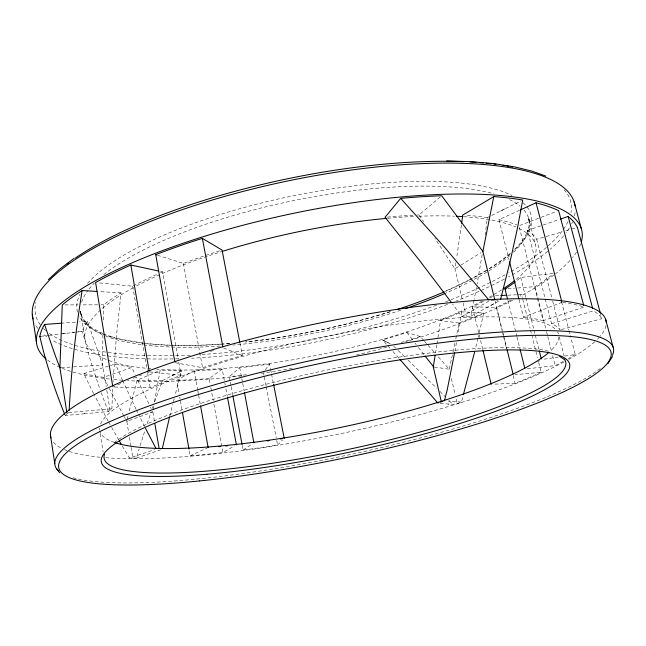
<?xml version="1.0" encoding="UTF-8"?>
<svg xmlns="http://www.w3.org/2000/svg" width="646" height="646" viewBox="0 0 646 646"><rect width="100%" height="100%" fill="white"/><g stroke="black" fill="none" stroke-linecap="round" stroke-linejoin="round"><path stroke-width="0.48" stroke-dasharray="3.23 2.42" d="M102.867 335.008L102.649 364.982L106.178 386.542M103.207 319.931L103.699 304.807A233.271 63.251 -11.8 0 1 121.093 292.864L116.328 336.792L113.026 382.012M84.23 413.763L108.334 411.55L111.879 408.813L112.743 387.39M489.571 216.515L487.423 217.581L485.114 234.958M461.422 224.889L456.56 258.473M479.267 332.69L483.692 312.987L461.656 311.856A233.214 63.219 -11.8 0 1 440.467 320.61L437.883 337.995M436.995 343.785L437.439 340.886M455.89 262.769L454.945 268.825L462.762 301.407M436.841 344.746L435.63 352.45M461.656 311.856L457.949 334.232M482.15 254.572L477.136 283.788M153.691 406.681L152.836 411.962L154.434 421.216M154.555 401.416L160.151 370.295A233.158 63.195 -11.8 0 0 181.744 370.828L175.155 394.876M456.472 342.59L454.945 350.94M476.465 287.422L474.204 299.34M474.027 300.261L470.853 316.152L461.761 316.621L452.507 303.959M483.692 312.987A275.39 75.178 -11.8 0 1 459.048 323L455.487 340.385M454.873 343.276L453.024 351.941M452.394 354.824L449.204 369.221L449.697 371.345M128.013 416.129L126.794 421.345L128.691 432.763M477.951 338.294L475.254 349.47M478.169 337.357L478.613 335.492M129.257 410.945L137.081 380.252L160.151 370.295M169.785 416.032L172.635 404.598M173.386 401.675L174.646 396.814M440.209 403.209C446.943 403.516 462.407 407.691 462.827 396.579M132.478 458.071L136.403 458.095L139.132 448.978M140.142 445.683L145.051 430.139M147.183 423.655L151.261 411.583M152.359 408.377L153.199 405.987M154.596 401.998L162.332 380.664L174.355 374.559M265.296 369.851L269.543 364.021L270.448 368.6M242.234 445.417L243.114 450.068A280.299 55.572 -11.8 0 0 277.635 444.973L282.544 440.039M514.531 249.348L518.092 245.876L524.067 238.269L528.008 230.775L527.596 231.857L529.316 224.606L528.694 217.654L529.357 222.071L528.727 218.631L535.477 244.794M65.642 415.103L65.189 415.499L86.927 413.513M269.543 364.021A233.125 63.179 -11.8 0 1 239.698 367.655L229.257 376.691L229.936 380.308M66.215 414.595L67.539 413.488M440.241 197.022L419.036 214.9L423.598 221.578M67.782 413.287L68.541 412.673M68.662 412.568L111.879 408.813M510.235 253.418L501.385 260.491L487.052 269.923M224.307 380.413L222.208 369.205L209.151 378.54L209.998 383.102M243.114 450.068L251.972 444.141M458.337 266.717L454.945 268.825L434.92 238.358M460.897 265.126L481.084 252.626M486.236 270.416L470.53 279.25M461.761 316.621L488.594 301.286M189.326 450.989L190.174 455.769A280.299 55.572 -11.8 0 0 222.854 452.571L234.676 445.861M222.208 369.205A233.053 63.163 -11.8 0 1 194.147 370.651L176.746 380.373L179.233 394.335M470.853 316.152L500.335 300.309M469.699 279.694L444.787 291.451M490.903 305.372L494.65 303.362M171.925 375.794L181.744 370.828L179.265 372.08M500.44 211.105L520.951 200.914M491.727 215.441L504.841 208.916M190.174 455.769L206.995 448.074M519.578 210.281L498.938 219.68L509.113 260.112M519.013 299.469L523.47 317.17L561.955 302.344M538.562 218.3L518.908 225.793L543.149 320.691L584.137 307.052A280.316 55.58 -11.8 0 0 561.955 302.368M541.049 217.355L556.109 211.613M128.393 420.772L126.794 421.345L125.671 419.311M129.192 420.481L152.836 411.962L151.826 409.903M93.589 393.559L83.746 373.59A275.382 75.178 -11.8 0 0 103.602 377.304L109.715 375.173M112.347 374.252L131.905 367.437L135.087 374.47M540.734 225.858L527.604 230.388L551.579 323.678A237.51 46.754 -11.8 0 1 559.743 329.46M543.262 224.994L559.153 219.519M136.403 458.095L160.547 449.802M122.377 446.136L129.466 458.03L154.636 449.697M551.579 323.678L593.294 310.896A280.316 55.58 -11.8 0 1 601.806 318.712M390.523 311.558C343.422 326.327 294.883 336.542 245.811 341.912M83.746 373.59L108.423 366.129M110.426 365.523L115.456 364.005A233.053 63.163 -11.8 0 0 131.921 367.437M543.577 237.252L536.664 239.262A233.214 63.219 -11.8 0 0 527.62 230.38M546.104 236.517L562.004 231.898M565.848 230.775L569.691 229.661M572.259 228.918L574.827 228.167M561.366 329.533L601.822 318.688L600.271 312.882M558.41 357.012L541.461 359.556M564.749 356.059L575.271 354.476L570.37 335.613M553.089 273.339L520.692 277.505A233.174 63.211 -11.8 0 1 516.243 281.115M71.779 332.658L74.435 332.343M78.408 331.874L82.381 331.406A233.158 63.219 -11.8 0 1 87.388 321.232L79.418 321.837M61.168 333.909L74.67 332.319M75.63 332.197L82.381 331.406L90.408 360.484L100.154 389.869M40.811 336.308L48.587 335.395M49.193 335.322L60.199 334.022M62.492 333.756L67.798 333.126M527.37 368.793L555.205 365.62A280.316 55.58 -11.8 0 0 563.239 361.429M538.699 362.446L541.187 372.298L515.032 374.656M229.823 343.438L221.869 344.06M507.869 288.786L514.458 288.269M517.753 288.011L535.025 286.638A275.131 75.097 -11.8 0 0 553.065 274.049M75.421 322.136L62.056 323.145M61.265 367.671L70.729 367.057M73.418 366.88L102.649 364.982L87.388 321.232M220.892 344.116C195.157 345.828 169.22 346.183 143.573 343.115M490.871 300.705L498.001 300.398M507.764 295.19L516.412 294.786M518.132 294.705L521.556 294.544L522.283 297.418M495.547 295.755L499.051 295.593M541.195 372.29A280.316 55.58 -11.8 0 1 515.096 383.256L494.206 384.168M101.156 304.815L103.699 304.807M97.756 304.823L81.469 304.872M64.907 304.912L78.004 304.88M132.042 458.062L130.968 458.054M129.894 458.038L129.466 458.03M482.691 349.171L472.476 306.907L496.362 307.302L502.152 330.792M178.732 362.083L181.09 375.245A237.518 46.77 -11.8 0 0 150.195 387.745L112.832 387.035M121.093 292.864L99.419 291.588M461.268 402.087L448.001 400.98M156.485 274.534A233.182 63.227 -11.8 0 0 132.688 286.226L97.974 282.762M181.09 375.245L149.315 371.87M448.13 404.081L448.841 404.162M459.048 323L440.467 320.61M142.629 342.994L122.005 339.562L110.208 336.356L111.136 336.703L103.731 333.869M434.29 367.041L449.204 369.221L438.368 356.867M487.423 217.581L485.953 217.363A233.263 63.227 -11.8 0 0 465.839 215.288M239.949 343.034L242.347 355.51A237.566 46.778 -11.8 0 0 202.569 367.711L175.001 362.681M160.644 271.441L162.558 271.853L178.223 359.273M423.913 340.595L420.304 336.558L406.867 332.512A233.109 63.187 -11.8 0 1 382.602 339.901M219.535 250.882A233.271 63.251 -11.8 0 0 183.399 263.406L157.527 255.259M102.803 333.514L92.491 328.2L85.95 322.895L86.758 323.719L82.357 317.743L80.225 311.097L81.348 315.418L80.588 312.002A228.934 67.006 -11.8 0 0 102.238 334.628M242.347 355.51L223.637 347.984M390.499 343.971L382.594 339.909L387.196 345.069M388.359 342.881L385.42 341.371M384.483 340.886L382.594 339.909M393.729 346.191L395.618 348.024M398.146 350.463L405.728 357.811M408.256 360.266L436.68 388.189M439.837 391.331L444.884 396.378M449.293 400.811L453.08 404.622M424.519 341.266L427.531 344.641M428.128 345.319L434.75 352.781M387.77 345.715L390.652 348.945M392.954 351.529L399.276 358.667M406.867 332.512L413.472 341.023M415.12 343.155L416.226 344.584M418.422 347.443L424.479 355.324M118.88 440.136L111.508 427.176M108.601 421.943L110.054 424.559M124.185 416.597L125.3 418.632M108.124 421.063L94.502 395.36M123.814 415.919L109.263 388.448M107.842 385.67L103.602 377.304M144.631 426.626L138.519 414.344M150.486 407.15L151.156 408.522M135.935 409.047L123.015 381.31M136.363 409.927L137.646 412.584M148.814 403.702L136.371 377.272M122.611 380.405L115.456 364.005M108.334 411.55L100.461 390.717M561.535 301.682L569.037 330.494M569.255 331.341L569.917 333.901M536.664 239.262L551.934 298.347M552.669 301.197L560.082 329.88M559.242 336.954L564.128 355.881M535.025 286.638L546.298 330.744M546.508 331.576L547.558 335.702M547.776 336.526L552.225 353.943M552.645 355.607L555.205 365.62M520.692 277.505L525.602 296.918M525.82 297.766L533.588 328.467M534.024 330.187L534.896 333.619M535.332 335.339L538.829 349.147M522.767 299.332L530.067 328.257M530.56 330.203L531.295 333.11M531.787 335.056L537.456 357.529M507.909 300.527L515.766 332.052M516.178 333.716L516.808 336.227M517.01 337.067L519.941 348.808M494.998 300.697L502.241 330.074M502.645 331.713L503.46 334.999M503.662 335.823L506.916 349.026M502.846 333.627L503.315 335.516M503.783 337.406L506.585 348.792M513.19 375.56L515.088 383.264M463.117 302.901L466.347 316.37M451.352 378.419L455.18 394.779M456.181 399.066L457.19 403.362M270.626 369.52L271.352 373.194M271.538 374.107L273.169 382.392M263.592 373.34L263.948 375.124M264.295 376.917L266.055 385.88M266.233 386.784L276.197 437.625M276.738 440.378L277.635 444.973M239.698 367.655L241.467 376.917M241.83 378.774L242.363 381.568M242.718 383.425L244.14 390.878M230.283 382.117L230.961 385.743M231.139 386.655L232.681 394.835M224.84 383.215L225.188 385.097M225.89 388.852L227.303 396.369M210.838 387.673L213.212 400.52M213.899 404.202L222.83 452.58M183.391 263.415L202.569 367.711M194.147 370.651L197.603 389.651M197.781 390.604L198.475 394.423M198.645 395.384L200.22 404M179.733 397.137L180.064 399.01M180.395 400.875L182.237 411.195M132.688 286.226L147.49 372.064M147.651 372.984L150.195 387.745M129.458 437.35L130.993 446.539M131.114 447.307L132.915 458.071M106.8 390.313L110.046 410.194M80.588 312.002L84.884 338.698M100.162 433.692L103.118 452.038M519.158 228.49A230.178 62.371 -11.8 0 1 515.871 279.629M501.587 289.876A230.178 62.371 -11.8 0 1 488.231 297.822M482.199 301.06A230.178 62.371 -11.8 0 1 156.72 369.189M150.881 368.729A230.178 62.371 -11.8 0 1 108.044 360.153M106.324 359.483A230.178 62.371 -11.8 0 1 134.748 286.913M136.589 285.928A230.178 62.371 -11.8 0 1 221.061 251.779M387.729 218.267A230.178 62.371 -11.8 0 1 414.805 216.41M418.818 216.24A230.178 62.371 -11.8 0 1 454.3 216.176M463.876 216.693A230.178 62.371 -11.8 0 1 515.783 226.948M580.689 243.825A278.418 76.042 -11.8 0 1 578.38 248.944M576.523 252.085A278.418 76.042 -11.8 0 1 572.461 257.633M569.958 260.532A278.418 76.042 -11.8 0 1 555.487 273.783M553.905 275.01A278.418 76.042 -11.8 0 1 520.337 296.239M512.577 300.301A278.418 76.042 -11.8 0 1 405.656 341.702M386.784 347.136A278.418 76.042 -11.8 0 1 355.566 355.219M292.25 368.39A278.418 76.042 -11.8 0 1 261.388 373.283M241.919 375.843A278.418 76.042 -11.8 0 1 127.504 380.583M122.651 380.26A278.418 76.042 -11.8 0 1 113.09 379.42M109.376 379.024A278.418 76.042 -11.8 0 1 47.699 360.25M558.863 336.994A234.45 46.132 -11.8 0 1 550.327 351.093M114.479 442.486A234.45 46.132 -11.8 0 1 99.702 430.785M99.541 429.824A234.45 46.132 -11.8 0 1 99.5 428.201M100.558 423.978A234.45 46.132 -11.8 0 1 321.87 337.107A234.45 46.132 -11.8 0 1 555.907 329.718M557.53 331.858A234.45 46.132 -11.8 0 1 558.507 334.111M605.996 325.6A283.667 56.283 -11.8 0 1 600.182 336.227M599.593 336.905A283.667 56.283 -11.8 0 1 596.969 339.659M594.74 341.742A283.667 56.283 -11.8 0 1 568.432 359.58M564.12 361.921A283.667 56.283 -11.8 0 1 105.04 457.675M100.17 457.255A283.667 56.283 -11.8 0 1 64.447 449.624M60.409 447.678A283.667 56.283 -11.8 0 1 52.52 441.024M112.897 387.067A280.299 55.572 -11.8 0 1 114.931 386.138M117.693 384.887A280.299 55.572 -11.8 0 1 122.675 382.69M133.173 378.273A280.299 55.572 -11.8 0 1 136.306 377.006M139.488 375.73A280.299 55.572 -11.8 0 1 141.91 374.777M147.692 372.548A280.299 55.572 -11.8 0 1 149.371 371.91M210.499 351.448A280.299 55.572 -11.8 0 1 213.6 350.528M521.572 294.536A275.131 75.097 -11.8 0 1 520.095 295.351M510.946 300.188A275.131 75.097 -11.8 0 1 496.37 307.294M246.368 374.712A275.131 75.097 -11.8 0 1 229.378 376.658M209.296 378.499A275.131 75.097 -11.8 0 1 176.891 380.332M162.332 380.664A275.382 75.178 -11.8 0 1 137.081 380.252M575.271 354.476A280.316 55.58 -11.8 0 1 568.27 358.643M523.47 317.17A237.462 46.746 -11.8 0 1 543.149 320.691M539.628 360.734A237.51 46.754 -11.8 0 1 537.722 361.921M498.938 219.697A233.174 63.211 -11.8 0 1 516.792 224.937M420.304 336.558A275.39 75.178 -11.8 0 1 401.263 342.42M492.559 296.538A233.109 63.187 -11.8 0 1 490.039 297.943M483.515 301.424A233.109 63.187 -11.8 0 1 472.476 306.907M387.261 217.104A233.109 63.187 -11.8 0 1 412.899 215.239M417.009 215.037A233.109 63.187 -11.8 0 1 419.044 214.948M160.515 272.749A233.182 63.227 -11.8 0 1 162.566 271.853M524.043 210.079A228.934 67.006 -11.8 0 1 513.602 252.182M509.823 255.622A228.934 67.006 -11.8 0 1 446.063 292.961M400.795 310.225A228.934 67.006 -11.8 0 1 232.915 345.101M220.149 346.078A228.934 67.006 -11.8 0 1 105.734 336.106M81.574 302.263A228.934 67.006 -11.8 0 1 87.727 290.724M88.978 289.085A228.934 67.006 -11.8 0 1 94.429 282.98M103.796 274.598A228.934 67.006 -11.8 0 1 292.557 200.809A228.934 67.006 -11.8 0 1 493.867 193.816M509.597 199.646A228.934 67.006 -11.8 0 1 520.046 206.179M575.101 212.76A276.884 81.679 -11.8 0 1 574.383 216.507M572.509 221.933A276.884 81.679 -11.8 0 1 571.67 223.75M569.368 227.925A276.884 81.679 -11.8 0 1 565.92 232.956M563.675 235.79A276.884 81.679 -11.8 0 1 550.061 249.34M547.727 251.278A276.884 81.679 -11.8 0 1 508.62 276.811M504.356 279.088A276.884 81.679 -11.8 0 1 455.89 301.149M447.589 304.379A276.884 81.679 -11.8 0 1 191.579 358.223M178.716 358.756A276.884 81.679 -11.8 0 1 51.93 340.071M46.803 336.816A276.884 81.679 -11.8 0 1 43.064 333.909M37.743 328.329A276.884 81.679 -11.8 0 1 34.706 323.452M523.09 202.787A231.954 68.484 -11.8 0 1 513.279 251.278M510.348 253.846A231.954 68.484 -11.8 0 1 445.264 291.443M389.966 311.84A231.954 68.484 -11.8 0 1 245.423 342.065M229.621 343.575A231.954 68.484 -11.8 0 1 79.183 316.33M77.512 312.147A231.954 68.484 -11.8 0 1 80.015 294.293M87.533 283.392A231.954 68.484 -11.8 0 1 291.669 196.109A231.954 68.484 -11.8 0 1 512.012 195.528M564.087 189.762A273.484 81.291 -11.8 0 1 570.991 212.607M567.995 221.586A273.484 81.291 -11.8 0 1 508.717 272.83M505.172 274.776A273.484 81.291 -11.8 0 1 444.779 302.094M436.559 305.17A273.484 81.291 -11.8 0 1 199.016 354.686M190.255 355.147A273.484 81.291 -11.8 0 1 48.466 332.795M45.567 330.445A273.484 81.291 -11.8 0 1 43.427 328.426M40.359 324.873A273.484 81.291 -11.8 0 1 35.926 302.409M114.084 442.752A235.766 41.021 -11.8 0 1 324.599 370.57A235.766 41.021 -11.8 0 1 548.866 351.254M600.223 368.616A285.282 50.049 -11.8 0 1 341.702 456.326A285.282 50.049 -11.8 0 1 73.151 477.782"/><path stroke-width="0.97" d="M69.154 410.404C71.262 370.255 75.743 330.243 82.123 290.555L96.973 291.443M461.64 223.25L462.722 215.094L493.786 196.586A275.341 75.154 -11.8 0 1 521.056 199.743L522.743 200.026L517.171 229.516L510.3 260.685L500.585 299.34M435.162 355.34L433.272 366.888L441.331 401.828M493.786 196.586L482.885 251.512L494.779 299.744M454.598 352.789L447.242 389.683L444.432 400.851M162.372 448.397L169.583 416.856M474.568 352.256L463.335 394.746M612.465 356.511L608.007 363.52M482.433 251.787L482.885 251.512L472.775 237.478L441.702 195.786A275.341 75.154 -11.8 0 0 400.681 198.37L385.048 217.266L419.286 260.144L451.344 302.385M48.337 279.686L59.311 269.439L74.233 258.214M253.894 442.865L244.503 392.744M520.353 209.926L536.043 202.796L561.721 301.44M560.429 219.083L568.141 216.426L592.608 308.32M442.445 401.481L442.881 401.344M440.887 401.965L440.443 402.103M438.214 402.797L438.884 402.587M64.834 414.627C54.514 389.255 45.906 363.149 39.834 336.421L40.504 336.34M507.498 298.872L505.035 289.012L505.98 288.94M39.834 336.421A275.349 75.162 -11.8 0 1 44.526 324.462L61.386 323.194M60.587 367.711L59.908 367.76L55.685 356.689L44.517 324.462M500.795 295.513L506.02 295.27M446.733 160.935L471.556 161.686L493.924 163.632L514.741 166.934L531.69 171.037L545.749 176.075M433.781 366.96L425.028 356.043M158.714 271.029L130.847 265.022A275.164 75.114 -11.8 0 0 95.592 282.52L112.679 386.082M174.824 361.695L155.734 254.694L156.631 254.976M155.734 254.694A275.164 75.114 -11.8 0 1 202.368 238.358L222.071 250.099L239.763 342.081M559.622 356.366L564.685 359.717M59.795 472.888L56.493 468.608M400.681 198.37L446.055 248.928L488.901 300.051M399.858 359.321L437.77 402.934M121.375 444.424L119.381 441M155.896 448.267L145.52 428.371M574.1 201.851L581.23 228.434M605.601 319.245L613.094 347.16M577.403 227.424L600.271 312.882M558.637 210.653L583.677 305.292M539.265 350.883L541.243 358.691M509.549 261.848L518.795 298.589M520.151 349.647L524.778 368.22M507.118 349.857L513.069 373.977M482.925 350.132L491.178 384.297M273.541 384.241L284.232 438.351M232.851 395.74L242.064 444.488M202.368 238.358L222.846 346.854M227.481 397.314L236.412 444.884M200.567 405.922L208.141 447.549M182.568 413.077L188.987 449.083M130.847 265.022L149.145 370.893M154.83 423.534L159.118 448.413M66.901 412.923L59.908 367.76L62.266 304.92A275.349 75.162 -11.8 0 1 82.123 290.555M32.3 314.731L36.41 341.976M50.445 435.016L54.765 463.618M514.402 280.808A230.178 62.371 -11.8 0 1 503.218 288.819M221.998 251.488A230.178 62.371 -11.8 0 1 386.72 218.364M456.254 216.265A230.178 62.371 -11.8 0 1 462.948 216.636M46.165 359.023A278.418 76.042 -11.8 0 1 284.684 215.207A278.418 76.042 -11.8 0 1 581.238 242.137M548.914 352.361A234.45 46.132 -11.8 0 1 338.221 427.943A234.45 46.132 -11.8 0 1 115.384 442.785M50.977 437.923A283.667 56.283 -11.8 0 1 317.331 323.549A283.667 56.283 -11.8 0 1 606.223 322.128M282.318 438.658A237.453 46.738 -11.8 0 1 280.421 438.957M269.051 440.677A237.453 46.738 -11.8 0 1 267.161 440.952M227.432 445.837A237.453 46.738 -11.8 0 1 225.648 446.015M220.326 446.523A237.453 46.738 -11.8 0 1 218.574 446.685M535.938 202.812A275.164 75.114 -11.8 0 1 558.524 210.669M568.02 216.442A275.164 75.114 -11.8 0 1 577.282 227.44M515.298 281.834A233.174 63.211 -11.8 0 1 505.035 289.012M445.159 293.357A228.934 67.006 -11.8 0 1 405.438 308.651M33.035 318.962A276.884 81.679 -11.8 0 1 287.543 181.009A276.884 81.679 -11.8 0 1 575.069 206.026M444.335 291.847A231.954 68.484 -11.8 0 1 396.563 309.725M67.152 263.988A273.484 81.291 -11.8 0 1 68.718 262.809M75.332 258.069A273.484 81.291 -11.8 0 1 463.327 161.661M470.135 161.993A273.484 81.291 -11.8 0 1 476.199 162.372M479.259 162.606A273.484 81.291 -11.8 0 1 483.281 162.945M486.236 163.22A273.484 81.291 -11.8 0 1 491.057 163.737M493.891 164.068A273.484 81.291 -11.8 0 1 495.967 164.326M503.04 165.336A273.484 81.291 -11.8 0 1 505.002 165.651M506.94 165.974A273.484 81.291 -11.8 0 1 508.838 166.305M510.72 166.652A273.484 81.291 -11.8 0 1 512.561 166.999M564.41 359.176A235.766 41.021 -11.8 0 1 340.474 451.053A235.766 41.021 -11.8 0 1 104.482 454.235M58.471 470.821A285.282 50.049 -11.8 0 1 324.454 357.674A285.282 50.049 -11.8 0 1 612.424 355.276M199.679 480.923A282.124 48.741 -11.8 0 0 611.229 353.612A282.124 48.741 -11.8 0 0 193.816 395.933A282.124 48.741 -11.8 0 0 199.679 480.923M206.93 474.237A239.181 41.021 -11.8 0 0 569.425 368.228A239.181 41.021 -11.8 0 0 230.259 397.088A239.181 41.021 -11.8 0 0 206.93 474.237"/></g></svg>
